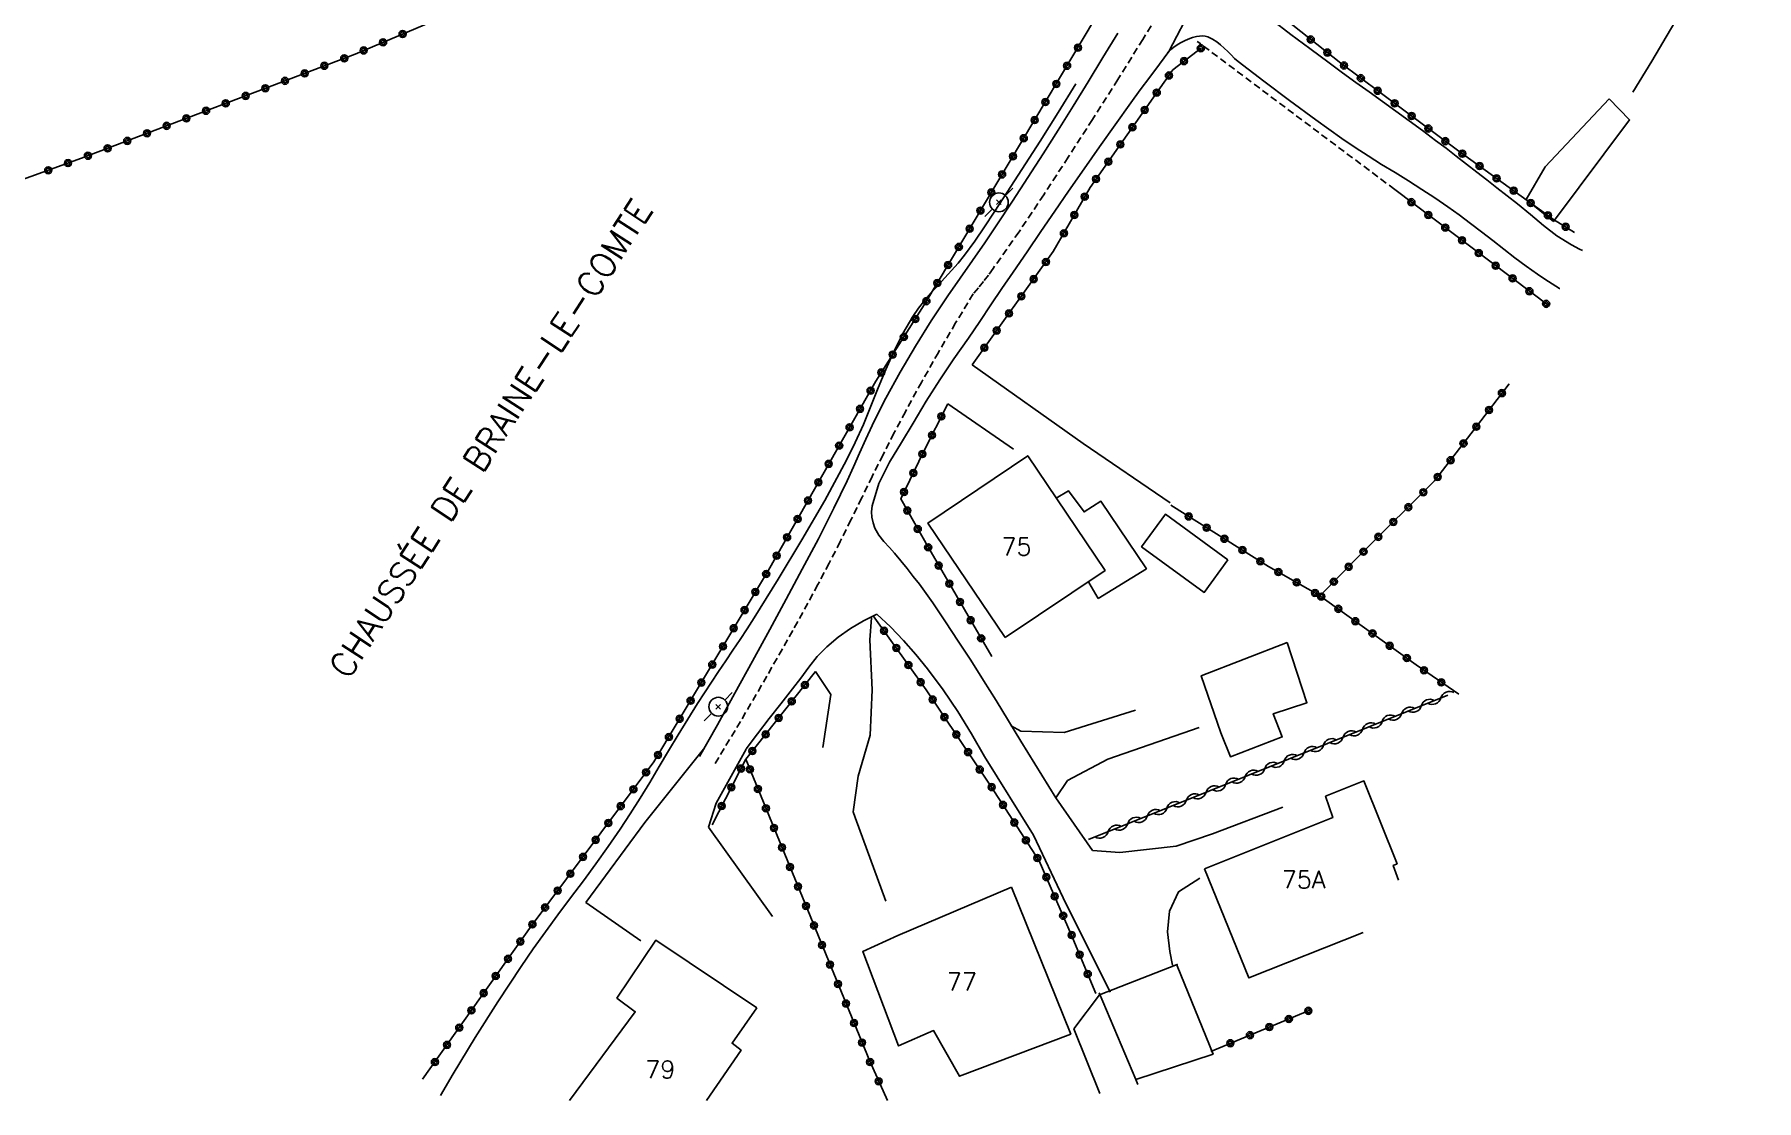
# Model space of a CAD drawing. Header units: millimetres. Extents: x 145000 to 146000, y 142999 to 144002.
# Drawn here: x 145708.5 to 145831, y 143000 to 143075.8 of the extents above; entities that cross this region are included whole.
import ezdxf
from ezdxf.enums import TextEntityAlignment as Align

# ---------------------------------------------------------------- set-up
doc = ezdxf.new("R2010")
doc.units = ezdxf.units.MM
doc.linetypes.add('DASHED', pattern=[0.75, 0.5, -0.25])
doc.layers.get('0').update_dxf_attribs({"linetype": 'CONTINUOUS'})
for name, color, linetype in [('W0001', 6, 'DASHED'), ('W0008', 7, 'CONTINUOUS'), ('W0017', 7, 'CONTINUOUS'), ('W0101', 7, 'CONTINUOUS'), ('W0104', 1, 'CONTINUOUS'), ('W0112', 1, 'DASHED'), ('W0211', 2, 'CONTINUOUS'), ('W0300', 7, 'CONTINUOUS'), ('W0310', 3, 'CONTINUOUS'), ('W0322', 7, 'CONTINUOUS'), ('W0323', 7, 'CONTINUOUS'), ('W0473', 7, 'CONTINUOUS'), ('W0989', 7, 'CONTINUOUS'), ('W0991', 7, 'CONTINUOUS')]:
    doc.layers.add(name, color=color, linetype=linetype)
doc.styles.get("Standard").update_dxf_attribs({"font": 'romans.shx', "width": 0.85})

# ---------------------------------------------------------------- blocks, each defined once
blk = doc.blocks.new('T473')
for p, q in [((-0.166667, 0.166667), (0.166667, -0.166667)), ((-0.166667, -0.166667), (0.166667, 0.166667)), ((0.500001, 0.500001), (1.000002, 1.000002)), ((-1.000002, -1.000002), (-0.500001, -0.500001))]:
    blk.add_line(p, q)
blk.add_ellipse((0, 0), major_axis=(0.471405, 0.471405), ratio=1, start_param=5.4977871438, end_param=11.780972451)
blk = doc.blocks.new('t323o')
at = {"color": 0, "linetype": 'Continuous'}
for radius in [0.25, 0.15]:
    blk.add_circle((0, 0), radius, dxfattribs=at)
blk = doc.blocks.new('t310o')
at = {"color": 0, "linetype": 'Continuous'}
for centre, start, end in [((-0.5, 0.38), 216.8699, 323.1304), ((0.5, -0.37), 36.8699, 143.1303)]:
    blk.add_arc(centre, 0.625, start, end, dxfattribs=at)
blk = doc.blocks.new('t322o')
at = {"color": 0, "linetype": 'Continuous'}
for radius in [0.25, 0.15]:
    blk.add_circle((0, 0), radius, dxfattribs=at)

msp = doc.modelspace()

# ---------------------------------------------------------------- linework, layer by layer
at = {"layer": 'W0001'}
msp.add_lwpolyline([(145789.1, 143078.34), (145787.33, 143075.47), (145785.55, 143072.61), (145783.74, 143069.76), (145782.02, 143067.09), (145780.28, 143064.42), (145778.52, 143061.78), (145776.68, 143059.18), (145776.34, 143058.71), (145775.99, 143058.26), (145775.63, 143057.81), (145775.27, 143057.37), (145774.01, 143055.3), (145772.79, 143053.21), (145771.6, 143051.11), (145770.44, 143048.99), (145769.63, 143047.46), (145768.85, 143045.93), (145768.08, 143044.39), (145767.33, 143042.84), (145766.57, 143041.29), (145765.81, 143039.75), (145765.02, 143038.21), (145764.22, 143036.69), (145762.43, 143033.42), (145760.59, 143030.18), (145758.71, 143026.96), (145756.79, 143023.77)], dxfattribs=at)
at = {"layer": 'W0008'}
for points in [[(145789.18, 143074.61), (145792.53, 143081.07)], [(145785.54, 143075.92), (145784.49, 143074.19), (145783.44, 143072.46), (145782.38, 143070.73), (145781.3, 143069.02), (145780.23, 143067.32), (145779.15, 143065.64), (145778.06, 143063.96), (145776.95, 143062.29), (145776.09, 143061.01), (145775.22, 143059.74), (145774.34, 143058.48), (145773.45, 143057.23)], [(145774.94, 143054.23), (145775.73, 143055.41), (145776.52, 143056.58), (145777.31, 143057.75), (145778.1, 143058.92), (145779.09, 143060.37), (145780.07, 143061.81), (145781.06, 143063.25), (145782.05, 143064.68), (145783.15, 143066.25), (145784.25, 143067.82), (145785.35, 143069.39), (145786.47, 143070.95), (145787.14, 143071.87), (145787.82, 143072.79), (145788.5, 143073.7), (145789.18, 143074.61)], [(145755.8, 143024.47), (145757.07, 143026.72), (145758.32, 143028.98), (145759.56, 143031.24), (145760.8, 143033.51), (145761.96, 143035.65), (145763.11, 143037.8), (145764.25, 143039.96), (145765.36, 143042.13), (145765.83, 143043.1), (145766.29, 143044.08), (145766.74, 143045.07), (145767.18, 143046.05), (145767.62, 143047.04), (145768.08, 143048.02), (145768.56, 143048.99), (145769.05, 143049.95), (145770.08, 143051.81), (145771.16, 143053.64), (145772.28, 143055.45), (145773.45, 143057.23)], [(145774.94, 143054.23), (145773.89, 143052.76), (145772.89, 143051.26), (145771.92, 143049.73), (145771, 143048.17), (145770.17, 143046.79), (145769.3, 143045.39), (145768.55, 143043.89), (145768.08, 143042.29), (145768.04, 143041.88), (145768.06, 143041.48), (145768.14, 143041.09), (145768.26, 143040.7), (145768.54, 143040.2), (145768.91, 143039.76), (145769.3, 143039.34), (145769.67, 143038.93), (145770.11, 143038.38), (145770.56, 143037.83), (145771, 143037.28), (145771.45, 143036.73)], [(145771.45, 143036.73), (145772.38, 143035.39), (145773.3, 143034.04), (145774.2, 143032.68), (145775.09, 143031.31), (145776, 143029.88), (145776.89, 143028.45), (145777.77, 143027.01), (145778.64, 143025.56)], [(145768.42, 143034.6), (145767.46, 143034.12), (145766.54, 143033.57), (145765.67, 143032.95), (145764.85, 143032.26), (145764.17, 143031.57), (145763.57, 143030.82), (145763, 143030.04), (145762.42, 143029.29), (145761.59, 143028.22), (145760.76, 143027.16), (145759.93, 143026.09), (145759.12, 143025.01)], [(145776.07, 143024.48), (145775.15, 143026.09), (145774.17, 143027.67), (145773.12, 143029.21), (145772.01, 143030.7), (145771.18, 143031.73), (145770.3, 143032.72), (145769.38, 143033.68), (145768.42, 143034.6)]]:
    msp.add_lwpolyline(points, dxfattribs=at)
at = {"layer": 'W0017'}
for points in [[(145796.49, 143076.85), (145797.84, 143075.82), (145799.21, 143074.81), (145800.58, 143073.8), (145801.52, 143073.1), (145802.47, 143072.41), (145803.42, 143071.73), (145804.37, 143071.04), (145805.32, 143070.36), (145806.27, 143069.67), (145807.21, 143068.98), (145808.15, 143068.28), (145808.89, 143067.72), (145809.62, 143067.16), (145810.34, 143066.6), (145811.07, 143066.03), (145811.79, 143065.47), (145812.51, 143064.9), (145813.24, 143064.34), (145813.97, 143063.77), (145814.9, 143063.02), (145815.82, 143062.23), (145816.77, 143061.49), (145817.8, 143060.85), (145818.38, 143060.54), (145818.59, 143060.45)], [(145816.98, 143057.74), (145816.95, 143057.76), (145816.43, 143058.09), (145815.91, 143058.42), (145815.39, 143058.77), (145814.58, 143059.35), (145813.78, 143059.94), (145812.99, 143060.55), (145812.21, 143061.16), (145811.42, 143061.77), (145810.63, 143062.38), (145809.83, 143062.98), (145809.02, 143063.56), (145808.09, 143064.19), (145807.16, 143064.8), (145806.21, 143065.4), (145805.26, 143065.99), (145804.31, 143066.58), (145803.36, 143067.18), (145802.42, 143067.79), (145801.49, 143068.41), (145799.62, 143069.74), (145797.76, 143071.11), (145795.93, 143072.5), (145794.11, 143073.9), (145793.85, 143074.12), (145793.6, 143074.36), (145793.36, 143074.6), (145793.11, 143074.84), (145792.85, 143075.08), (145792.58, 143075.3), (145792.28, 143075.49), (145791.95, 143075.64), (145791.75, 143075.69), (145791.55, 143075.71), (145791.35, 143075.69), (145791.15, 143075.67), (145790.85, 143075.6), (145790.56, 143075.49), (145790.28, 143075.36), (145790, 143075.22), (145789.76, 143075.07), (145789.52, 143074.91), (145789.29, 143074.73), (145789.08, 143074.54)], [(145789.27, 143042.51), (145783.09, 143046.72), (145775.19, 143052.32)], [(145773.45, 143049.55), (145778.13, 143046.32)], [(145769.04, 143014.19), (145766.88, 143020.12), (145766.72, 143020.54), (145767.08, 143023.07), (145767.94, 143025.99), (145768.08, 143029.2), (145767.92, 143032.77), (145768.02, 143034.33)], [(145764.56, 143025.11), (145765.14, 143028.88), (145764.04, 143030.51), (145764.05, 143030.51)], [(145786.81, 143027.77), (145781.74, 143026.18), (145778.65, 143026.27), (145777.97, 143026.64)], [(145791.33, 143026.53), (145784.84, 143024.27), (145781.96, 143022.76), (145781.13, 143021.54)], [(145747.72, 143014.09), (145751.91, 143019.77), (145756.08, 143024.98)], [(145759.12, 143024.98), (145756.98, 143021.15), (145756.43, 143019.44)], [(145778.64, 143025.56), (145781.13, 143021.54), (145783.75, 143017.78), (145785.69, 143017.64), (145789.7, 143018.08), (145792.29, 143018.97), (145797.29, 143020.87)], [(145785.01, 143007.7), (145781.66, 143014.41), (145779.54, 143018.87), (145776.07, 143024.48)], [(145756.43, 143019.44), (145760.98, 143013.1)], [(145791.38, 143015.81), (145789.87, 143014.85), (145789.23, 143013.46), (145789.08, 143012.01), (145789.25, 143010.6), (145789.44, 143009.64)], [(145751.62, 143011.36), (145747.72, 143014.09)]]:
    msp.add_lwpolyline(points, dxfattribs=at)
at = {"layer": 'W0101'}
for points in [[(145777.54, 143032.92), (145772.04, 143041.07), (145779.14, 143045.86), (145784.64, 143037.7)], [(145777.98, 143015.17), (145782.2, 143004.73), (145774.3, 143001.73), (145772.44, 143004.98), (145769.94, 143003.89), (145767.41, 143010.59), (145769.9, 143011.73)]]:
    msp.add_lwpolyline(points, close=True, dxfattribs=at)
for points in [[(145805.51, 143015.68), (145805.13, 143016.72), (145805.41, 143016.84), (145803.05, 143022.73), (145800.32, 143021.64), (145800.83, 143020.12), (145791.71, 143016.48)], [(145791.71, 143016.48), (145794.87, 143008.72), (145803, 143011.94)], [(145759.88, 143006.59), (145752.69, 143011.4), (145749.92, 143007.29), (145751.23, 143006.32), (145746.56, 143000)], [(145756.3, 143000), (145758.75, 143003.58), (145758.11, 143004.07), (145759.88, 143006.59)]]:
    msp.add_lwpolyline(points, dxfattribs=at)
at = {"layer": 'W0104'}
for points in [[(145820.5, 143071.23), (145815.95, 143066.4), (145814.58, 143064.08), (145816.52, 143062.52), (145821.94, 143069.74)], [(145793.38, 143038.45), (145788.93, 143041.7), (145787.24, 143039.38), (145791.69, 143036.14)], [(145797.59, 143032.58), (145791.48, 143030.21), (145792.87, 143026.16), (145793.56, 143024.45), (145797.24, 143025.86), (145796.6, 143027.51), (145799, 143028.29)]]:
    msp.add_lwpolyline(points, close=True, dxfattribs=at)
for points in [[(145784.15, 143035.7), (145787.58, 143037.82), (145784.34, 143042.62), (145783.15, 143041.86), (145782.05, 143043.36), (145781.16, 143042.85)], [(145784.15, 143035.7), (145783.48, 143036.84)], [(145782.41, 143005.11), (145784.24, 143007.52), (145789.77, 143009.68), (145789.77, 143009.59), (145792.32, 143003.31), (145786.84, 143001.49), (145786.96, 143001.15)], [(145784.23, 143007.65), (145786.84, 143001.49)], [(145784.26, 143000.51), (145782.41, 143005.11)]]:
    msp.add_lwpolyline(points, dxfattribs=at)
at = {"layer": 'W0112'}
msp.add_lwpolyline([(145805.24, 143064.79), (145791.2, 143075.32)], dxfattribs=at)
at = {"layer": 'W0211'}
msp.add_lwpolyline([(145737.39, 143000.36), (145738.29, 143001.9), (145739.85, 143004.48), (145741.46, 143007.03), (145743.11, 143009.54), (145743.96, 143010.78), (145744.84, 143012.01), (145745.73, 143013.22), (145746.63, 143014.42), (145747.54, 143015.62), (145748.43, 143016.83), (145749.3, 143018.06), (145750.15, 143019.3), (145750.87, 143020.4), (145751.57, 143021.51), (145752.26, 143022.63), (145752.93, 143023.75), (145753.6, 143024.88), (145754.28, 143026), (145754.96, 143027.12), (145755.66, 143028.23), (145756.15, 143029), (145756.65, 143029.76), (145757.16, 143030.52), (145757.67, 143031.27), (145758.18, 143032.03), (145758.69, 143032.79), (145759.19, 143033.55), (145759.68, 143034.33), (145761.39, 143037.09), (145763.08, 143039.87), (145764.71, 143042.68), (145766.26, 143045.54), (145766.88, 143046.8), (145767.45, 143048.09), (145767.98, 143049.38), (145768.5, 143050.69), (145769.04, 143051.99), (145769.62, 143053.28), (145770.25, 143054.54), (145770.97, 143055.76), (145771.37, 143056.35), (145771.82, 143056.91), (145772.28, 143057.45), (145772.76, 143057.98), (145773.25, 143058.5), (145773.73, 143059.02), (145774.2, 143059.56), (145774.64, 143060.11), (145775.37, 143061.11), (145776.07, 143062.14), (145776.75, 143063.18), (145777.42, 143064.21), (145778.73, 143066.22), (145780.03, 143068.24), (145781.31, 143070.26), (145782.57, 143072.3)], dxfattribs=at)
at = {"layer": 'W0300'}
msp.add_lwpolyline([(145822.17, 143071.71), (145823.52, 143073.93), (145824.86, 143076.17), (145826.18, 143078.41), (145827.5, 143080.65), (145828.38, 143082.17), (145829.25, 143083.69), (145830.12, 143085.21), (145830.97, 143086.74)], dxfattribs=at)
at = {"layer": 'W0310'}
msp.add_lwpolyline([(145809.01, 143028.84), (145783.47, 143018.57)], dxfattribs=at)
at = {"layer": 'W0322'}
msp.add_lwpolyline([(145552.59, 143023.02), (145589.5, 143023.92), (145590.83, 143024.59), (145609.07, 143028.74), (145629.53, 143036.94), (145664.96, 143050.36), (145672.55, 143052.84), (145693.21, 143060.28), (145711.85, 143067.02), (145731.3, 143074.41), (145741.34, 143078.68), (145752.58, 143084.8), (145761.68, 143089.11), (145770.59, 143093.19), (145772.54, 143094.58), (145773.16, 143097.07), (145773.3, 143102.32), (145775.23, 143106.26), (145781.06, 143110.25), (145783.48, 143110.9)], dxfattribs=at)
at = {"layer": 'W0323'}
for points in [[(145818.03, 143061.74), (145816.53, 143062.66), (145809.8, 143067.52), (145801.4, 143073.77), (145794.57, 143079.2)], [(145783.9, 143076.88), (145771.9, 143056.79), (145768.33, 143051.15), (145760.7, 143037.72), (145752.56, 143024.09), (145743.83, 143012.41), (145736.11, 143001.52)], [(145791.5, 143074.87), (145789.47, 143073.31), (145783.58, 143064.94), (145780.96, 143060.38)], [(145816.24, 143056.49), (145805.24, 143064.79)], [(145775.19, 143052.32), (145780.96, 143060.38)], [(145809.79, 143028.89), (145806.76, 143030.99), (145799.92, 143035.9), (145802.95, 143038.97), (145808.08, 143044.07), (145810.82, 143047.64), (145813.37, 143050.98)], [(145776.59, 143031.57), (145772.1, 143039.28), (145770.11, 143042.8), (145771.73, 143046.13), (145773.45, 143049.55)], [(145799.94, 143035.9), (145796.26, 143037.99), (145789.32, 143042.34)], [(145768.16, 143034.48), (145771.91, 143029.22), (145776.52, 143022.36), (145779.95, 143017.04), (145782.24, 143011.8), (145783.99, 143007.62)], [(145764.04, 143030.51), (145759.09, 143024.27), (145756.69, 143019.61)], [(145759.09, 143024.27), (145767.9, 143002.8), (145769.16, 143000)], [(145792.17, 143003.5), (145799.32, 143006.47)]]:
    msp.add_lwpolyline(points, dxfattribs=at)

# ---------------------------------------------------------------- block references
at = {"layer": 'W0310', "rotation": 201.9022625047451}
for p in [(145807.13, 143028.08), (145808.52, 143028.64), (145804.34, 143026.96), (145805.73, 143027.52), (145801.56, 143025.84), (145802.95, 143026.4), (145797.38, 143024.16), (145798.78, 143024.72), (145800.17, 143025.28), (145794.6, 143023.04), (145795.99, 143023.6), (145791.82, 143021.92), (145793.21, 143022.48), (145789.03, 143020.8), (145790.42, 143021.36), (145786.25, 143019.69), (145787.64, 143020.24), (145784.86, 143019.13)]:
    msp.add_blockref('t310o', p, dxfattribs=at)
at = {"layer": 'W0322'}
for p, rotation in [((145731.92, 143074.68), 23.04204694183505), ((145733.3, 143075.26), 23.04204694183505), ((145734.68, 143075.85), 23.04204694183505), ((145729.12, 143073.59), 20.82223402202624), ((145730.53, 143074.12), 20.82223402202624), ((145726.32, 143072.52), 20.82223402202624), ((145727.72, 143073.05), 20.82223402202624), ((145723.52, 143071.45), 20.82223402202624), ((145724.92, 143071.99), 20.82223402202624), ((145719.31, 143069.85), 20.82223402202624), ((145720.71, 143070.39), 20.82223402202624), ((145722.11, 143070.92), 20.82223402202624), ((145716.51, 143068.79), 20.82223402202624), ((145717.91, 143069.32), 20.82223402202624), ((145713.7, 143067.72), 20.82223402202624), ((145715.1, 143068.25), 20.82223402202624), ((145709.48, 143066.16), 19.86631409043093), ((145710.89, 143066.67), 19.86631409043093), ((145712.3, 143067.19), 20.82223402202624)]:
    msp.add_blockref('t322o', p, dxfattribs=dict(at, rotation=rotation))
at = {"layer": 'W0323'}
for p, rotation in [((145782.71, 143074.88), 239.1513102583221), ((145791.45, 143074.84), 217.5289561102814), ((145799.27, 143075.46), 141.5453829309009), ((145781.94, 143073.59), 239.1513102583221), ((145790.26, 143073.92), 217.5289561102814), ((145800.45, 143074.53), 141.5453829309009), ((145801.63, 143073.61), 143.3291971667084), ((145781.17, 143072.3), 239.1513102583221), ((145789.18, 143072.9), 234.872249357123), ((145802.83, 143072.71), 143.3291971667084), ((145780.4, 143071.01), 239.1513102583221), ((145788.32, 143071.68), 234.872249357123), ((145804.03, 143071.81), 143.3291971667084), ((145779.63, 143069.73), 239.1513102583221), ((145787.46, 143070.45), 234.872249357123), ((145805.23, 143070.92), 143.3291971667084), ((145806.44, 143070.02), 143.3291971667084), ((145786.59, 143069.22), 234.872249357123), ((145807.64, 143069.13), 143.3291971667084), ((145778.86, 143068.44), 239.1513102583221), ((145785.73, 143068), 234.872249357123), ((145808.84, 143068.23), 143.3291971667084), ((145810.05, 143067.34), 144.1797629319751), ((145778.09, 143067.15), 239.1513102583221), ((145784.87, 143066.77), 234.872249357123), ((145811.27, 143066.46), 144.1797629319751), ((145777.32, 143065.86), 239.1513102583221), ((145784, 143065.54), 234.872249357123), ((145812.48, 143065.58), 144.1797629319751), ((145776.55, 143064.58), 239.1513102583221), ((145783.2, 143064.28), 240.1471027509341), ((145806.43, 143063.89), 142.9730804049798), ((145813.7, 143064.71), 144.1797629319751), ((145814.91, 143063.83), 144.1797629319751), ((145775.78, 143063.29), 239.1513102583221), ((145782.45, 143062.98), 240.1471027509341), ((145807.63, 143062.98), 142.9730804049798), ((145816.13, 143062.95), 144.1797629319751), ((145775.01, 143062), 239.1513102583221), ((145781.71, 143061.68), 240.1471027509341), ((145808.83, 143062.08), 142.9730804049798), ((145810.03, 143061.18), 142.9730804049798), ((145817.39, 143062.14), 148.5951288442287), ((145774.24, 143060.71), 239.1513102583221), ((145811.22, 143060.27), 142.9730804049798), ((145773.48, 143059.42), 239.1513102583221), ((145780.43, 143059.64), 54.36418086354388), ((145812.42, 143059.37), 142.9730804049798), ((145772.71, 143058.14), 239.1513102583221), ((145779.56, 143058.42), 54.36418086354388), ((145813.62, 143058.47), 142.9730804049798), ((145814.82, 143057.56), 142.9730804049798), ((145771.94, 143056.85), 239.1513102583221), ((145778.68, 143057.2), 54.36418086354388), ((145816.01, 143056.66), 142.9730804049798), ((145771.14, 143055.58), 237.6373410001906), ((145777.81, 143055.98), 54.36418086354388), ((145770.33, 143054.31), 237.6373410001906), ((145776.93, 143054.76), 54.36418086354388), ((145769.53, 143053.05), 237.6373410001906), ((145776.06, 143053.54), 54.36418086354388), ((145768.73, 143051.78), 237.6373410001906), ((145767.96, 143050.49), 240.4107320535782), ((145812.86, 143050.31), 52.70088282055551), ((145767.21, 143049.19), 240.4107320535782), ((145811.95, 143049.11), 52.70088282055551), ((145766.47, 143047.88), 240.4107320535782), ((145773, 143048.66), 63.30115857109198), ((145811.04, 143047.92), 52.70088282055551), ((145765.73, 143046.58), 240.4107320535782), ((145772.33, 143047.32), 63.30115857109198), ((145810.13, 143046.73), 52.47565660300512), ((145764.99, 143045.28), 240.4107320535782), ((145771.65, 143045.98), 64.01527932993419), ((145809.21, 143045.54), 52.47565660300512), ((145771, 143044.63), 64.01527932993419), ((145808.3, 143044.35), 52.47565660300512), ((145764.25, 143043.97), 240.4107320535782), ((145770.34, 143043.28), 64.01527932993419), ((145807.27, 143043.26), 44.86552941696149), ((145763.51, 143042.67), 240.4107320535782), ((145770.58, 143041.96), 119.530567692753), ((145806.21, 143042.2), 44.86552941696149), ((145762.77, 143041.36), 240.4107320535782), ((145771.32, 143040.65), 119.530567692753), ((145790.59, 143041.54), 147.9130348481596), ((145791.86, 143040.74), 147.9130348481596), ((145805.14, 143041.15), 44.86552941696149), ((145762.03, 143040.06), 240.4107320535782), ((145772.06, 143039.35), 119.530567692753), ((145793.13, 143039.95), 147.9130348481596), ((145794.41, 143039.15), 147.9130348481596), ((145804.08, 143040.09), 44.86552941696149), ((145761.29, 143038.75), 240.4107320535782), ((145772.81, 143038.05), 120.2078786865309), ((145795.68, 143038.35), 147.9130348481596), ((145801.96, 143037.96), 45.30095996069273), ((145803.02, 143039.03), 44.86552941696149), ((145760.54, 143037.45), 239.145111874822), ((145773.57, 143036.76), 120.2078786865309), ((145796.97, 143037.59), 150.4062502445759), ((145798.27, 143036.85), 150.4062502445759), ((145800.91, 143036.9), 45.30095996069273), ((145759.77, 143036.17), 239.145111874822), ((145774.32, 143035.46), 120.2078786865309), ((145799.57, 143036.1), 150.4062502445759), ((145800.01, 143035.84), 144.2865688342869), ((145759, 143034.88), 239.145111874822), ((145801.23, 143034.97), 144.2865688342869), ((145758.23, 143033.59), 239.145111874822), ((145768.92, 143033.41), 305.5366473848366), ((145775.08, 143034.16), 120.2078786865309), ((145802.44, 143034.09), 144.2865688342869), ((145803.66, 143033.22), 144.2865688342869), ((145757.47, 143032.3), 239.145111874822), ((145769.79, 143032.19), 305.5366473848366), ((145775.83, 143032.87), 120.2078786865309), ((145804.88, 143032.34), 144.2865688342869), ((145756.7, 143031.01), 239.145111874822), ((145770.66, 143030.97), 305.5366473848366), ((145806.1, 143031.47), 144.2865688342869), ((145807.32, 143030.6), 145.2050899968236), ((145755.93, 143029.73), 239.145111874822), ((145763.29, 143029.56), 231.5434749485162), ((145771.53, 143029.75), 305.5366473848366), ((145808.55, 143029.74), 145.2050899968236), ((145755.16, 143028.44), 239.145111874822), ((145762.36, 143028.39), 231.5434749485162), ((145772.38, 143028.52), 303.9286462426291), ((145754.39, 143027.15), 239.145111874822), ((145761.43, 143027.21), 231.5434749485162), ((145773.22, 143027.27), 303.9286462426291), ((145753.62, 143025.86), 239.145111874822), ((145760.5, 143026.04), 231.5434749485162), ((145774.06, 143026.03), 303.9286462426291), ((145752.85, 143024.58), 239.145111874822), ((145759.56, 143024.86), 231.5434749485162), ((145774.9, 143024.78), 303.9286462426291), ((145752, 143023.34), 233.2275507447037), ((145758.75, 143023.61), 242.7157927062489), ((145759.38, 143023.55), 292.3100131773), ((145775.73, 143023.54), 303.9286462426291), ((145751.1, 143022.14), 233.2275507447037), ((145758.06, 143022.28), 242.7157927062489), ((145759.95, 143022.16), 292.3100131773), ((145776.57, 143022.29), 302.7944627034649), ((145750.2, 143020.94), 233.2275507447037), ((145757.38, 143020.95), 242.7157927062489), ((145760.52, 143020.78), 292.3100131773), ((145777.38, 143021.03), 302.7944627034649), ((145749.31, 143019.74), 233.2275507447037), ((145778.19, 143019.77), 302.7944627034649), ((145748.41, 143018.54), 233.2275507447037), ((145761.09, 143019.39), 292.3100131773), ((145779.01, 143018.51), 302.7944627034649), ((145747.51, 143017.33), 233.2275507447037), ((145761.66, 143018), 292.3100131773), ((145779.82, 143017.25), 302.7944627034649), ((145746.61, 143016.13), 233.2275507447037), ((145762.23, 143016.61), 292.3100131773), ((145780.46, 143015.89), 293.5892285350864), ((145745.71, 143014.93), 233.2275507447037), ((145762.8, 143015.22), 292.3100131773), ((145744.82, 143013.73), 233.2275507447037), ((145763.37, 143013.84), 292.3100131773), ((145781.06, 143014.52), 293.5892285350864), ((145743.92, 143012.53), 233.2275507447037), ((145763.94, 143012.45), 292.3100131773), ((145781.66, 143013.14), 293.5892285350864), ((145743.05, 143011.31), 234.6713574716325), ((145764.51, 143011.06), 292.3100131773), ((145782.26, 143011.77), 292.6587854002238), ((145742.18, 143010.08), 234.6713574716325), ((145782.83, 143010.38), 292.6587854002238), ((145741.31, 143008.86), 234.6713574716325), ((145765.08, 143009.67), 292.3100131773), ((145783.41, 143009), 292.6587854002238), ((145740.45, 143007.64), 234.6713574716325), ((145765.65, 143008.29), 292.3100131773), ((145739.58, 143006.41), 234.6713574716325), ((145766.22, 143006.9), 292.3100131773), ((145799.09, 143006.38), 22.5610033470075), ((145738.71, 143005.19), 234.6713574716325), ((145766.79, 143005.51), 292.3100131773), ((145796.32, 143005.23), 22.5610033470075), ((145797.71, 143005.8), 22.5610033470075), ((145737.84, 143003.96), 234.6713574716325), ((145767.36, 143004.12), 292.3100131773), ((145793.55, 143004.08), 22.5610033470075), ((145794.94, 143004.65), 22.5610033470075), ((145736.98, 143002.74), 234.6713574716325), ((145767.93, 143002.74), 294.1995068876776), ((145768.54, 143001.37), 294.1995068876776)]:
    msp.add_blockref('t323o', p, dxfattribs=dict(at, rotation=rotation))
at = {"layer": 'W0473'}
for p in [(145777.09, 143063.88), (145757.13, 143028.01)]:
    msp.add_blockref('T473', p, dxfattribs=at)

# ---------------------------------------------------------------- texts
at = {"layer": 'W0989'}
msp.add_text('CHAUSSÉE DE BRAINE-LE-COMTE   ', height=1.75, rotation=57.0483, dxfattribs=at).set_placement((145730.83, 143029.87))
at = {"layer": 'W0991'}
for s, p in [('75', (145778.34, 143039.39)), ('75A', (145798.76, 143015.72)), ('77', (145774.46, 143008.45)), ('79', (145753.01, 143002.21))]:
    msp.add_text(s, height=1.25, dxfattribs=at).set_placement(p, align=Align.MIDDLE_CENTER)

doc.saveas('drawing.dxf')
